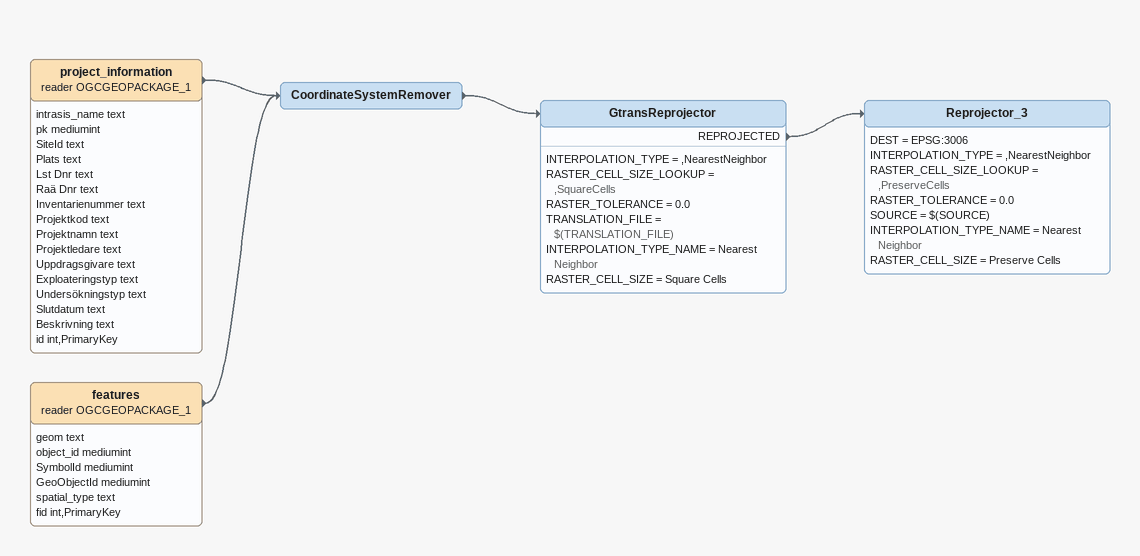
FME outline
project_information (reader OGCGEOPACKAGE_1)
    attributes: intrasis_name text, pk mediumint, SiteId text, Plats text, Lst Dnr text, Raä Dnr text, Inventarienummer text, Projektkod text, Projektnamn text, Projektledare text, Uppdragsgivare text, Exploateringstyp text, Undersökningstyp text, Slutdatum text, Beskrivning text, id int,PrimaryKey
    -> CoordinateSystemRemover
features (reader OGCGEOPACKAGE_1)
    attributes: geom text, object_id mediumint, SymbolId mediumint, GeoObjectId mediumint, spatial_type text, fid int,PrimaryKey
    -> CoordinateSystemRemover
CoordinateSystemRemover
    -> GtransReprojector
GtransReprojector
    INTERPOLATION_TYPE = ,NearestNeighbor
    RASTER_CELL_SIZE_LOOKUP = ,SquareCells
    RASTER_TOLERANCE = 0.0
    TRANSLATION_FILE = $(TRANSLATION_FILE)
    INTERPOLATION_TYPE_NAME = Nearest Neighbor
    RASTER_CELL_SIZE = Square Cells
    REPROJECTED -> Reprojector_3
Reprojector_3
    DEST = EPSG:3006
    INTERPOLATION_TYPE = ,NearestNeighbor
    RASTER_CELL_SIZE_LOOKUP = ,PreserveCells
    RASTER_TOLERANCE = 0.0
    SOURCE = $(SOURCE)
    INTERPOLATION_TYPE_NAME = Nearest Neighbor
    RASTER_CELL_SIZE = Preserve Cells
